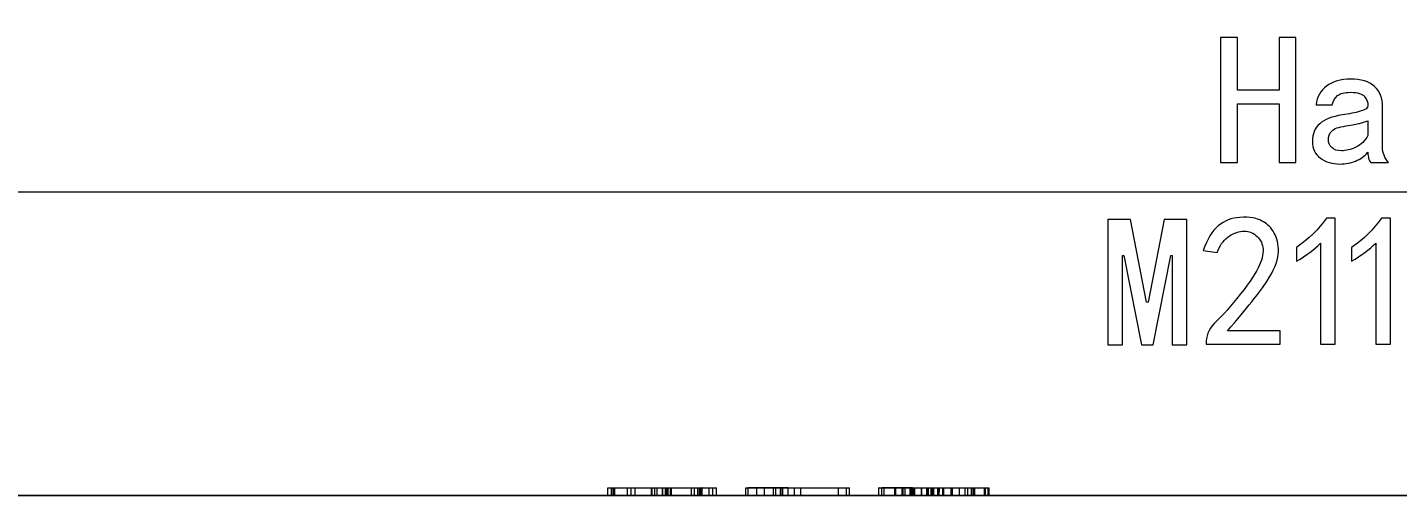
# Model space of a CAD drawing. Header units: millimetres. Extents: x 7176 to 10197, y 11773 to 13427.
# Drawn here: x 7786.8 to 7967.5, y 12023.8 to 12085.5 of the extents above; entities that cross this region are included whole.
import ezdxf

# ---------------------------------------------------------------- set-up
doc = ezdxf.new("R2010")
doc.units = ezdxf.units.MM
doc.linetypes.add('DASHED', pattern=[0])
doc.layers.add('DIM', color=4, linetype='Continuous', lineweight=20)
doc.layers.add('LP', color=40, linetype='Continuous', lineweight=20)
doc.layers.add('TEMP', color=7, linetype='Continuous')
doc.styles.add('TXT', font='txt.shx', dxfattribs={"width": 0.8, "bigfont": 'ctxt.shx'})
doc.dimstyles.new('零件', dxfattribs={"dimscale": 1.5, "dimtxt": 8, "dimasz": 1, "dimexe": 0, "dimexo": 0, "dimgap": 0, "dimtad": 1, "dimtxsty": 'TXT', "dimcen": 0, "dimclrd": 252, "dimclre": 252, "dimclrt": 4, "dimazin": 3, "dimtp": 0.001, "dimtm": 0.001, "dimtfac": 1, "dimtmove": 0, "dimatfit": 3, "dimlwd": 5, "dimlwe": 5})

# ---------------------------------------------------------------- blocks, each defined once
blk = doc.blocks.new('*D1109')
at = {"layer": 'Defpoints', "color": 0}
for p in [(8798.48, 13203.79), (8813.48, 13203.79), (7198.48, 12023.79)]:
    blk.add_point(p, dxfattribs=at)
at = {"layer": 'DIM', "color": 252, "lineweight": 5}
blk.add_line((8798.48, 13203.79), (8845.94, 13203.79), dxfattribs=at)
at = {"layer": 'DIM', "color": 4, "lineweight": 5, "insert": (8829.71, 13209.79), "char_height": 12, "attachment_point": 5, "style": 'TXT'}
blk.add_mtext('1180', dxfattribs=at)
blk = doc.blocks.new('*D1112')
at = {"layer": 'Defpoints', "color": 0}
for p in [(8798.48, 13218.79), (8798.48, 13203.79), (7198.48, 12023.79)]:
    blk.add_point(p, dxfattribs=at)
at = {"layer": 'DIM', "color": 252, "lineweight": 5}
blk.add_line((8798.48, 13203.79), (8798.48, 13251.25), dxfattribs=at)
at = {"layer": 'DIM', "color": 4, "lineweight": 5, "insert": (8792.48, 13235.02), "char_height": 12, "attachment_point": 5, "rotation": 90, "style": 'TXT'}
blk.add_mtext('1600', dxfattribs=at)

msp = doc.modelspace()

# ---------------------------------------------------------------- linework, layer by layer
at = {"layer": 'DIM', "color": 252, "linetype": 'DASHED', "lineweight": 5}
msp.add_lwpolyline([(7198.478, 13203.794), (7198.478, 12023.794), (8798.478, 12023.794), (8798.478, 13203.794)], close=True, dxfattribs=at)
at = {"layer": 'LP', "color": 135, "linetype": 'Continuous', "lineweight": 5}
msp.add_line((8798.478, 12023.794), (7198.478, 12023.794), dxfattribs=at)
at = {"layer": 'LP', "color": 31, "linetype": 'DASHED', "lineweight": 5, "ltscale": 1.698907}
msp.add_open_spline([(7539.35, 12063.794), (8434.056, 12063.794)], degree=1, dxfattribs=at)
at = {"layer": 'TEMP', "color": 123, "linetype": 'Continuous', "lineweight": 5}
for p, q in [((7944.154, 12084.14), (7944.154, 12067.659)), ((7946.37, 12084.14), (7944.154, 12084.14)), ((7946.37, 12077.2), (7946.37, 12084.14)), ((7951.864, 12084.14), (7951.864, 12077.2)), ((7954.081, 12084.14), (7951.864, 12084.14)), ((7954.081, 12067.659), (7954.081, 12084.14)), ((7951.864, 12077.2), (7946.37, 12077.2)), ((7946.37, 12075.369), (7951.864, 12075.369)), ((7946.37, 12067.659), (7946.37, 12075.369)), ((7951.864, 12075.369), (7951.864, 12067.659)), ((7956.731, 12075.273), (7958.851, 12075.273)), ((7963.574, 12073.152), (7963.574, 12071.225)), ((7944.154, 12067.659), (7946.37, 12067.659)), ((7951.864, 12067.659), (7954.081, 12067.659)), ((7963.959, 12067.659), (7966.272, 12067.659)), ((7929.283, 12060.14), (7929.283, 12043.659)), ((7932.271, 12060.14), (7929.283, 12060.14)), ((7934.391, 12049.249), (7932.271, 12060.14)), ((7936.704, 12060.14), (7934.584, 12049.249)), ((7939.692, 12060.14), (7936.704, 12060.14)), ((7939.692, 12043.659), (7939.692, 12060.14)), ((7959.256, 12060.333), (7958.099, 12060.333)), ((7959.256, 12043.755), (7959.256, 12060.333)), ((7966.532, 12060.333), (7965.376, 12060.333)), ((7966.532, 12043.755), (7966.532, 12060.333)), ((7931.21, 12055.417), (7931.403, 12055.417)), ((7931.21, 12043.659), (7931.21, 12055.417)), ((7931.403, 12055.417), (7933.716, 12043.659)), ((7935.258, 12043.659), (7937.572, 12055.417)), ((7937.572, 12055.417), (7937.764, 12055.417)), ((7937.764, 12055.417), (7937.764, 12043.659)), ((7941.86, 12056.092), (7943.691, 12055.803)), ((7954.148, 12056.477), (7954.148, 12054.646)), ((7957.328, 12057.056), (7957.328, 12043.755)), ((7961.424, 12056.477), (7961.424, 12054.646)), ((7964.604, 12057.056), (7964.604, 12043.755)), ((7934.584, 12049.249), (7934.391, 12049.249)), ((7951.98, 12045.49), (7945.04, 12045.49)), ((7951.98, 12043.755), (7951.98, 12045.49)), ((7929.283, 12043.659), (7931.21, 12043.659)), ((7933.716, 12043.659), (7935.258, 12043.659)), ((7937.764, 12043.659), (7939.692, 12043.659)), ((7942.245, 12044.141), (7942.245, 12043.755)), ((7942.245, 12043.755), (7951.98, 12043.755)), ((7957.328, 12043.755), (7959.256, 12043.755)), ((7964.604, 12043.755), (7966.532, 12043.755)), ((7863.335, 12024.794), (7869.826, 12024.794)), ((7864.073, 12024.794), (7864.073, 12023.794)), ((7864.204, 12024.794), (7875.624, 12024.794)), ((7869.111, 12024.794), (7869.195, 12024.794)), ((7870.549, 12024.794), (7870.564, 12023.794)), ((7871.302, 12024.794), (7877.67, 12024.794)), ((7881.534, 12024.794), (7887.978, 12024.794)), ((7887.125, 12024.794), (7881.834, 12024.794)), ((7886.433, 12024.794), (7894.83, 12024.794)), ((7888.794, 12024.794), (7895.207, 12024.794)), ((7903.531, 12024.794), (7899.463, 12024.794)), ((7901.217, 12024.794), (7901.247, 12024.794)), ((7903.216, 12024.794), (7903.208, 12023.794)), ((7903.339, 12024.794), (7905.569, 12024.794)), ((7903.693, 12023.794), (7903.678, 12024.794)), ((7903.824, 12024.794), (7907.646, 12024.794)), ((7904.716, 12023.794), (7904.723, 12024.794)), ((7907.023, 12024.794), (7907.007, 12023.794)), ((7907.538, 12024.794), (7912.991, 12024.794)), ((7908.599, 12024.794), (7908.615, 12023.794)), ((7911.276, 12024.794), (7913.498, 12024.794)), ((7913.129, 12023.794), (7913.129, 12024.794)), ((7913.621, 12023.794), (7913.621, 12024.794))]:
    msp.add_line(p, q, dxfattribs=at)
at = {"layer": 'TEMP', "color": 123, "linetype": 'DASHED', "lineweight": 5, "ltscale": 1.70264}
for p, q in [((7863.335, 12023.794), (7863.335, 12024.794)), ((7863.82, 12023.794), (7863.82, 12024.794)), ((7864.043, 12023.794), (7864.043, 12024.794)), ((7864.204, 12023.794), (7864.204, 12024.794)), ((7864.266, 12023.794), (7864.266, 12024.794)), ((7865.935, 12023.794), (7865.935, 12024.794)), ((7866.419, 12023.794), (7866.419, 12024.794)), ((7866.942, 12023.794), (7866.942, 12024.794)), ((7869.049, 12024.794), (7869.049, 12023.794)), ((7869.111, 12023.794), (7869.111, 12024.794)), ((7869.195, 12023.794), (7869.195, 12024.794)), ((7869.557, 12023.794), (7869.557, 12024.794)), ((7869.826, 12023.794), (7869.826, 12024.794)), ((7870.549, 12023.794), (7870.549, 12024.794)), ((7870.564, 12023.794), (7870.564, 12024.794)), ((7870.926, 12023.794), (7870.926, 12024.794)), ((7871.21, 12023.794), (7871.21, 12024.794)), ((7871.302, 12023.794), (7871.302, 12024.794)), ((7871.587, 12023.794), (7871.587, 12024.794)), ((7871.664, 12023.794), (7871.664, 12024.794)), ((7871.718, 12023.794), (7871.718, 12024.794)), ((7874.394, 12023.794), (7874.394, 12024.794)), ((7874.771, 12023.794), (7874.771, 12024.794)), ((7875.209, 12023.794), (7875.209, 12024.794)), ((7875.432, 12023.794), (7875.432, 12024.794)), ((7875.624, 12023.794), (7875.624, 12024.794)), ((7875.763, 12023.794), (7875.763, 12024.794)), ((7876.724, 12023.794), (7876.724, 12024.794)), ((7877.193, 12023.794), (7877.193, 12024.794)), ((7877.67, 12023.794), (7877.67, 12024.794)), ((7881.534, 12023.794), (7881.534, 12024.794)), ((7881.834, 12023.794), (7881.834, 12024.794)), ((7883.003, 12023.794), (7883.003, 12024.794)), ((7883.995, 12023.794), (7883.995, 12024.794)), ((7885.187, 12023.794), (7885.187, 12024.794)), ((7885.517, 12023.794), (7885.517, 12024.794)), ((7886.102, 12023.794), (7886.102, 12024.794)), ((7886.34, 12023.794), (7886.34, 12024.794)), ((7886.433, 12023.794), (7886.433, 12024.794)), ((7887.125, 12023.794), (7887.125, 12024.794)), ((7887.978, 12023.794), (7887.978, 12024.794)), ((7888.794, 12023.794), (7888.794, 12024.794)), ((7893.769, 12023.794), (7893.769, 12024.794)), ((7894.83, 12023.794), (7894.83, 12024.794)), ((7895.207, 12023.794), (7895.207, 12024.794)), ((7899.071, 12023.794), (7899.071, 12024.794)), ((7899.463, 12023.794), (7899.463, 12024.794)), ((7899.778, 12023.794), (7899.778, 12024.794)), ((7901.186, 12023.794), (7901.186, 12024.794)), ((7901.217, 12024.794), (7901.217, 12023.794)), ((7901.247, 12023.794), (7901.247, 12024.794)), ((7902.162, 12023.794), (7902.162, 12024.794)), ((7902.193, 12023.794), (7902.193, 12024.794)), ((7902.286, 12023.794), (7902.286, 12024.794)), ((7902.539, 12023.794), (7902.539, 12024.794)), ((7903.208, 12024.794), (7903.208, 12023.794)), ((7903.208, 12024.794), (7903.208, 12024.794)), ((7903.216, 12023.794), (7903.216, 12024.794)), ((7903.339, 12023.794), (7903.339, 12024.794)), ((7903.501, 12023.794), (7903.501, 12024.794)), ((7903.531, 12023.794), (7903.531, 12024.794)), ((7903.678, 12023.794), (7903.678, 12024.794)), ((7903.824, 12023.794), (7903.824, 12024.794)), ((7904.716, 12024.794), (7904.716, 12023.794)), ((7904.723, 12023.794), (7904.723, 12024.794)), ((7905.4, 12023.794), (7905.4, 12024.794)), ((7905.569, 12023.794), (7905.569, 12024.794)), ((7905.639, 12023.794), (7905.639, 12024.794)), ((7905.992, 12023.794), (7905.992, 12024.794)), ((7906.062, 12023.794), (7906.062, 12024.794)), ((7906.346, 12023.794), (7906.346, 12024.794)), ((7906.846, 12023.794), (7906.846, 12024.794)), ((7907.007, 12023.794), (7907.007, 12024.794)), ((7907.023, 12023.794), (7907.023, 12024.794)), ((7907.538, 12023.794), (7907.538, 12024.794)), ((7907.646, 12023.794), (7907.646, 12024.794)), ((7908.599, 12023.794), (7908.599, 12024.794)), ((7908.615, 12023.794), (7908.615, 12024.794)), ((7908.722, 12023.794), (7908.722, 12024.794)), ((7908.807, 12023.794), (7908.807, 12024.794)), ((7909.699, 12023.794), (7909.699, 12024.794)), ((7910.468, 12023.794), (7910.468, 12024.794)), ((7910.799, 12023.794), (7910.799, 12024.794)), ((7911.276, 12023.794), (7911.276, 12024.794)), ((7911.322, 12023.794), (7911.322, 12024.794)), ((7911.545, 12023.794), (7911.545, 12024.794)), ((7911.591, 12023.794), (7911.591, 12024.794)), ((7911.722, 12023.794), (7911.722, 12024.794)), ((7912.991, 12023.794), (7912.991, 12024.794)), ((7913.498, 12023.794), (7913.498, 12024.794))]:
    msp.add_line(p, q, dxfattribs=at)
at = {"layer": 'TEMP', "color": 155, "linetype": 'DASHED', "lineweight": 5, "ltscale": 1.70264}
for p, q in [((7871.018, 12023.794), (7871.018, 12024.794)), ((7901.309, 12023.794), (7901.309, 12024.794)), ((7906.169, 12023.794), (7906.169, 12024.794))]:
    msp.add_line(p, q, dxfattribs=at)
at = {"layer": 'TEMP', "color": 123, "linetype": 'Continuous', "lineweight": 5}
for points, knots in [([(7966.272, 12067.659), (7966.015, 12067.98), (7965.823, 12068.301), (7965.566, 12068.944), (7965.501, 12069.297), (7965.501, 12071.45), (7965.501, 12073.217), (7965.501, 12076.14), (7965.148, 12077.04), (7963.734, 12078.325), (7962.674, 12078.646), (7959.976, 12078.646), (7958.931, 12078.341), (7957.325, 12077.12), (7956.859, 12076.301), (7956.731, 12075.273)], [0, 0, 0, 0, 0.0554388, 0.0554388, 0.1108777, 0.1108777, 0.3649726, 0.3649726, 0.5312892, 0.5312892, 0.6976059, 0.6976059, 0.8488029, 0.8488029, 1, 1, 1, 1]), ([(7958.851, 12075.273), (7958.98, 12075.787), (7959.221, 12076.188), (7959.927, 12076.767), (7960.49, 12076.911), (7962.224, 12076.911), (7962.851, 12076.719), (7963.429, 12075.948), (7963.574, 12075.562), (7963.574, 12074.855), (7963.236, 12074.598), (7961.887, 12074.213), (7961.1, 12074.052), (7958.851, 12073.731), (7957.855, 12073.345), (7956.57, 12072.189), (7956.249, 12071.418), (7956.249, 12069.49), (7956.602, 12068.751), (7958.016, 12067.723), (7958.883, 12067.466), (7959.911, 12067.466)], [0, 0, 0, 0, 0.077922, 0.077922, 0.1558441, 0.1558441, 0.2532465, 0.2532465, 0.3506489, 0.3506489, 0.4318177, 0.4318177, 0.5129866, 0.5129866, 0.6347399, 0.6347399, 0.7564933, 0.7564933, 0.8782466, 0.8782466, 1, 1, 1, 1]), ([(7960.104, 12069.201), (7959.526, 12069.201), (7959.092, 12069.345), (7958.514, 12069.924), (7958.369, 12070.261), (7958.369, 12071.096), (7958.514, 12071.482), (7959.092, 12072.124), (7959.719, 12072.349), (7960.682, 12072.478)], [0, 0, 0, 0, 0.2307694, 0.2307694, 0.461539, 0.461539, 0.7307698, 0.7307698, 1, 1, 1, 1]), ([(7960.682, 12072.478), (7961.518, 12072.606), (7962.112, 12072.719), (7962.819, 12072.912), (7963.188, 12073.024), (7963.574, 12073.152)], [0, 0, 0, 0, 0.5000008, 0.5000008, 1, 1, 1, 1]), ([(7963.574, 12071.225), (7963.188, 12070.518), (7962.658, 12070.004), (7961.309, 12069.362), (7960.682, 12069.201), (7960.104, 12069.201)], [0, 0, 0, 0, 0.4999999, 0.4999999, 1, 1, 1, 1]), ([(7959.911, 12067.466), (7960.618, 12067.466), (7961.293, 12067.595), (7962.578, 12068.109), (7963.124, 12068.494), (7963.574, 12069.008)], [0, 0, 0, 0, 0.5000002, 0.5000002, 1, 1, 1, 1]), ([(7963.574, 12069.008), (7963.574, 12068.687), (7963.606, 12068.414), (7963.734, 12067.964), (7963.831, 12067.787), (7963.959, 12067.659)], [0, 0, 0, 0, 0.5000003, 0.5000003, 1, 1, 1, 1]), ([(7946.679, 12060.429), (7945.587, 12060.365), (7944.639, 12059.995), (7943.032, 12058.646), (7942.374, 12057.57), (7941.86, 12056.092)], [0, 0, 0, 0, 0.5, 0.5, 1, 1, 1, 1]), ([(7945.04, 12045.49), (7947.611, 12048.446), (7949.345, 12050.614), (7951.145, 12053.377), (7951.642, 12054.566), (7951.835, 12056.558), (7951.707, 12057.409), (7951, 12058.823), (7950.55, 12059.353), (7949.458, 12060.06), (7948.928, 12060.284), (7947.9, 12060.477), (7947.321, 12060.493), (7946.679, 12060.429)], [0, 0, 0, 0, 0.166667, 0.166667, 0.3333339, 0.3333339, 0.5000005, 0.5000005, 0.666667, 0.666667, 0.8333334, 0.8333334, 1, 1, 1, 1]), ([(7943.691, 12055.803), (7944.012, 12056.702), (7944.478, 12057.377), (7945.699, 12058.277), (7946.342, 12058.534), (7947.691, 12058.662), (7948.285, 12058.485), (7949.313, 12057.65), (7949.618, 12057.12), (7949.811, 12055.835), (7949.667, 12055.064), (7948.896, 12053.265), (7948.06, 12051.996), (7945.49, 12048.719), (7944.43, 12047.514), (7942.759, 12045.972), (7942.31, 12045.104), (7942.245, 12044.141)], [0, 0, 0, 0, 0.1250001, 0.1250001, 0.2500001, 0.2500001, 0.375, 0.375, 0.4999998, 0.4999998, 0.6249997, 0.6249997, 0.7499998, 0.7499998, 0.8749999, 0.8749999, 1, 1, 1, 1])]:
    msp.add_open_spline(points, degree=3, knots=knots, dxfattribs=at)
for points in [[(7958.099, 12060.333), (7957.071, 12058.855), (7955.754, 12057.57), (7954.148, 12056.477)], [(7965.376, 12060.333), (7964.347, 12058.855), (7963.03, 12057.57), (7961.424, 12056.477)], [(7954.148, 12054.646), (7955.433, 12055.417), (7956.493, 12056.22), (7957.328, 12057.056)], [(7961.424, 12054.646), (7962.709, 12055.417), (7963.769, 12056.22), (7964.604, 12057.056)]]:
    msp.add_open_spline(points, degree=3, dxfattribs=at)
at = {"layer": 'TEMP', "color": 123, "linetype": 'DASHED', "lineweight": 5, "ltscale": 1.70264}
for points, degree in [([(7863.335, 12024.794), (7863.585, 12024.794), (7863.831, 12024.794), (7864.073, 12024.794)], 3), ([(7864.073, 12024.794), (7864.073, 12023.794)], 1), ([(7864.144, 12024.794), (7864.138, 12024.794), (7864.133, 12024.794), (7864.128, 12024.794)], 3), ([(7864.204, 12024.794), (7864.942, 12024.794), (7865.681, 12024.794), (7866.419, 12024.794)], 3), ([(7875.763, 12024.794), (7876.363, 12024.794), (7876.998, 12024.794), (7877.67, 12024.794)], 3), ([(7881.534, 12024.794), (7881.634, 12024.794), (7881.734, 12024.794), (7881.834, 12024.794)], 3), ([(7881.834, 12024.794), (7883.062, 12024.794), (7884.289, 12024.794), (7885.517, 12024.794)], 3), ([(7885.517, 12024.794), (7885.979, 12024.794), (7886.253, 12024.794), (7886.34, 12024.794)], 3), ([(7886.34, 12024.794), (7886.602, 12024.794), (7886.863, 12024.794), (7887.125, 12024.794)], 3), ([(7887.125, 12024.794), (7889.693, 12024.794), (7892.262, 12024.794), (7894.83, 12024.794)], 3), ([(7894.831, 12024.794), (7894.956, 12024.794), (7895.082, 12024.794), (7895.207, 12024.794)], 3), ([(7899.102, 12024.794), (7899.092, 12024.794), (7899.081, 12024.794), (7899.071, 12024.794)], 3), ([(7899.071, 12024.794), (7900.537, 12024.794), (7901.609, 12024.794), (7902.286, 12024.794)], 3), ([(7902.286, 12024.794), (7902.439, 12024.794), (7902.524, 12024.794), (7902.539, 12024.794)], 3), ([(7902.539, 12024.794), (7902.939, 12024.794), (7903.26, 12024.794), (7903.501, 12024.794)], 3), ([(7903.501, 12024.794), (7903.618, 12024.794), (7903.677, 12024.794), (7903.678, 12024.794)], 3), ([(7903.678, 12024.794), (7903.683, 12024.794), (7903.688, 12024.794), (7903.693, 12024.794)], 3), ([(7903.693, 12024.794), (7903.693, 12023.794)], 1), ([(7903.824, 12024.794), (7904.547, 12024.794), (7905.269, 12024.794), (7905.992, 12024.794)], 3), ([(7905.992, 12024.794), (7906.508, 12024.794), (7907.023, 12024.794), (7907.538, 12024.794)], 3), ([(7907.538, 12024.794), (7907.979, 12024.794), (7908.333, 12024.794), (7908.599, 12024.794)], 3), ([(7908.807, 12024.794), (7909.471, 12024.794), (7910.135, 12024.794), (7910.799, 12024.794)], 3), ([(7910.799, 12024.794), (7911.529, 12024.794), (7912.26, 12024.794), (7912.991, 12024.794)], 3), ([(7913.129, 12023.794), (7913.129, 12024.794)], 1), ([(7913.129, 12024.794), (7913.252, 12024.794), (7913.375, 12024.794), (7913.498, 12024.794)], 3), ([(7913.621, 12023.794), (7913.621, 12024.794)], 1)]:
    msp.add_open_spline(points, degree=degree, dxfattribs=at)
for points, knots in [([(7864.073, 12024.794), (7864.073, 12024.794), (7864.073, 12024.794), (7864.073, 12024.794), (7864.073, 12024.794), (7864.073, 12024.794), (7864.117, 12024.794), (7864.204, 12024.794)], [0, 0, 0, 0, 0.0001754, 0.0001754, 0.7398849, 0.7398849, 1, 1, 1, 1]), ([(7866.419, 12024.794), (7869.062, 12024.794), (7871.705, 12024.794), (7874.527, 12024.794), (7874.668, 12024.794), (7874.771, 12024.794)], [0, 0, 0, 0, 0.9364216, 0.9364216, 1, 1, 1, 1]), ([(7874.771, 12024.794), (7874.848, 12024.794), (7874.909, 12024.794), (7875.048, 12024.794), (7875.207, 12024.794), (7875.432, 12024.794)], [0, 0, 0, 0, 0.3333333, 0.3333333, 1, 1, 1, 1]), ([(7875.432, 12024.794), (7875.653, 12024.794), (7875.763, 12024.794), (7875.763, 12024.794), (7875.762, 12024.794), (7875.759, 12024.794)], [0, 0, 0, 0, 0.8333848, 0.8333848, 1, 1, 1, 1]), ([(7903.693, 12024.794), (7903.693, 12024.794), (7903.693, 12024.794), (7903.693, 12024.794), (7903.693, 12024.794), (7903.693, 12024.794), (7903.736, 12024.794), (7903.824, 12024.794)], [0, 0, 0, 0, 0.0001754, 0.0001754, 0.7398835, 0.7398835, 1, 1, 1, 1]), ([(7908.599, 12024.794), (7908.738, 12024.794), (7908.807, 12024.794), (7908.807, 12024.794), (7908.807, 12024.794), (7908.807, 12024.794)], [0, 0, 0, 0, 0.9980919, 0.9980919, 1, 1, 1, 1]), ([(7912.991, 12024.794), (7913.083, 12024.794), (7913.129, 12024.794), (7913.129, 12024.794), (7913.129, 12024.794), (7913.129, 12024.794)], [0, 0, 0, 0, 0.2616639, 0.2616639, 1, 1, 1, 1]), ([(7913.498, 12024.794), (7913.58, 12024.794), (7913.621, 12024.794), (7913.621, 12024.794), (7913.621, 12024.794), (7913.621, 12024.794)], [0, 0, 0, 0, 0.2628954, 0.2628954, 1, 1, 1, 1])]:
    msp.add_open_spline(points, degree=3, knots=knots, dxfattribs=at)

# ---------------------------------------------------------------- dimensions: what is measured, and where the dimension line sits
at = {"layer": 'DIM', "color": 8, "lineweight": 5}
for offset, dtype, picture, middle in [((0, 15), 1, '*D1112', (8792.478, 13235.023)), ((15, 0), 0, '*D1109', (8829.707, 13209.794))]:
    dim = msp.add_ordinate_dim(feature_location=(8798.478, 13203.794), offset=offset, dtype=dtype, origin=(7198.478, 12023.794), dimstyle='零件', dxfattribs=at)
    dim.commit()
    dim.dimension.update_dxf_attribs({"geometry": picture, "text_midpoint": middle})

doc.saveas('drawing.dxf')
